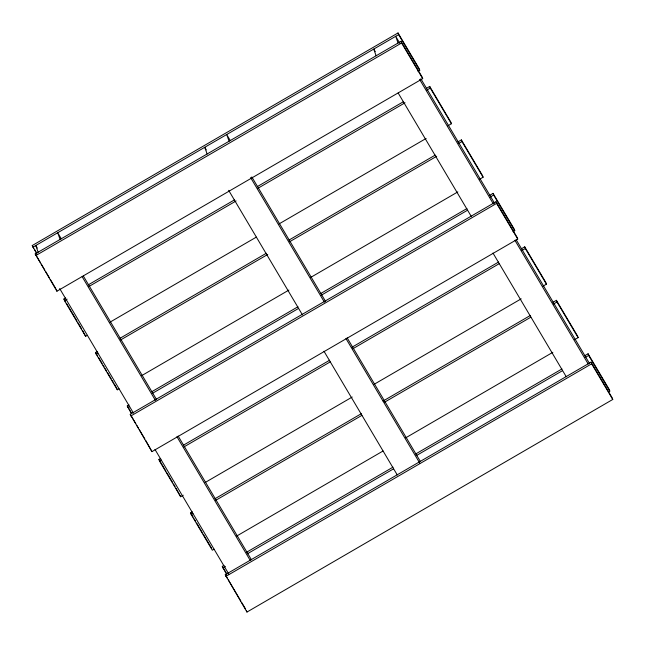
<?xml version="1.0" encoding="UTF-8"?>
<svg xmlns="http://www.w3.org/2000/svg" width="645" height="645" viewBox="0 0 645 645"><rect width="100%" height="100%" fill="white"/><g stroke="black" fill="none" stroke-linecap="round" stroke-linejoin="round"><path stroke-width="0.97" d="M36.862 253.993L32.25 245.527L398.03 32.951L419.145 68.604L419.734 70.273L417.992 71.289M32.839 247.204L398.618 34.628L398.03 32.951M35.209 253.896L400.988 41.32L422.104 76.965L422.701 78.642L56.921 291.217L35.209 253.896L40.24 262.386M35.806 255.565L401.585 42.997L400.988 41.32M87.373 335.311L85.632 336.319L64.516 300.675L63.928 298.998L65.669 297.99M88.309 284.832L234.619 199.797M257.266 186.639L403.577 101.612M426.216 88.454L429.699 86.43L450.815 122.074L451.411 123.743L447.928 125.775M64.516 300.675L67.128 299.159M88.905 286.501L236.086 200.966M257.855 188.316L405.036 102.781M426.813 90.123L430.296 88.099L429.699 86.43M110.021 322.153L256.331 237.118M278.971 223.96L426.151 138.425M119.051 388.782L117.309 389.79L96.194 354.145L95.597 352.476L97.339 351.461M119.986 338.303L266.296 253.267M288.936 240.109L435.254 155.082M457.894 141.924L461.377 139.901L482.492 175.545L483.089 177.222L479.606 179.245M96.194 354.145L97.935 353.137M120.575 339.971L267.764 254.436M289.532 241.786L436.713 156.251M458.482 143.593L461.973 141.569L461.377 139.901M141.698 375.624L288.879 290.089M310.648 277.431L457.829 191.896M131.387 413.558L127.275 405.947L129.016 404.931M151.664 391.773L297.974 306.746M320.613 293.58L466.924 208.553M489.571 195.395L493.054 193.371L514.17 229.015L514.758 230.692L513.017 231.7M127.871 407.616L129.613 406.608M152.252 393.442L298.562 308.415M321.21 295.257L467.52 210.23M490.16 197.064L493.643 195.04L493.054 193.371M130.242 414.308L496.013 201.732L517.129 237.384L517.725 239.053L151.946 451.629L130.242 414.308L135.773 423.644M130.83 415.985L496.61 203.409L496.013 201.732M183.277 495.215L180.656 496.739L159.541 461.086L158.952 459.417L160.694 458.401M183.333 445.244L329.643 360.216M351.42 347.558L498.601 262.023M521.241 248.865L524.724 246.842L545.847 282.486L546.436 284.163L542.953 286.186M159.541 461.086L161.282 460.079M183.93 446.921L330.24 361.885M352.88 348.727L499.19 263.7M521.837 250.542L525.32 248.51L524.724 246.842M205.046 482.565L352.226 397.03M374.003 384.372L521.184 298.837M214.076 549.193L212.334 550.209L191.218 514.557L190.63 512.888L192.371 511.872M215.011 498.714L361.321 413.687M383.098 401.029L530.279 315.494M552.918 302.336L556.401 300.312L577.517 335.956L578.113 337.633L574.63 339.657M191.218 514.557L192.96 513.549M215.607 500.391L361.918 415.356M384.557 402.198L530.867 317.171M553.515 304.013L556.998 301.989L556.401 300.312M236.723 536.035L383.033 451.008M405.673 437.85L552.854 352.307M226.411 573.969L222.299 566.358L224.041 565.343M246.688 552.184L392.999 467.157M415.638 453.999L561.948 368.964M584.596 355.806L588.079 353.783L609.194 389.435L609.791 391.104L608.324 391.958M222.896 568.035L225.508 566.512M247.277 553.862L393.587 468.826M416.235 455.668L562.545 370.641M585.184 357.483L588.667 355.459L588.079 353.783M225.266 574.727L591.038 362.151L612.161 397.796L612.75 399.473L246.971 612.049L225.266 574.727L227.274 578.122M225.855 576.396L591.634 363.82L591.038 362.151M398.618 34.628L419.734 70.273M430.296 88.099L451.411 123.743M461.973 141.569L483.089 177.222M493.643 195.04L514.758 230.692M525.32 248.51L546.436 284.163M556.998 301.989L578.113 337.633M588.667 355.459L609.791 391.104M401.585 42.997L422.701 78.642M496.61 203.409L517.725 239.053M591.634 363.82L612.75 399.473M399.795 43.247L395.691 36.33L398.062 43.022M420.806 78.722L494.61 203.32M516.137 239.658L589.433 363.385M419.589 79.359L493.393 203.957M514.92 240.295L588.216 364.022M375.285 51.681L373.745 49.085L376.116 55.776M398.159 92.985L471.447 216.712M492.974 253.05L566.27 376.777M230.289 140.594L226.701 134.539L229.072 141.231M251.816 176.932L325.628 301.529M347.155 337.867L420.443 461.594M250.599 177.569L324.411 302.166M345.938 338.504L419.742 463.094M206.295 149.89L204.755 147.294L207.126 153.986M228.653 190.323L302.465 314.921M323.992 351.259L397.28 474.986M61.299 238.803L57.711 232.748L60.082 239.44M83.342 276.012L156.638 399.739M178.165 436.076L251.453 559.804M82.125 276.649L155.421 400.376M176.948 436.713L250.236 560.441M37.305 248.099L35.765 245.503L38.136 252.195M59.663 288.533L133.475 413.131M155.002 449.468L228.806 574.058M32.25 245.527L33.758 248.075M34.765 249.776L36.273 252.316M63.928 298.998L65.435 301.546M66.443 303.247L76.997 321.065M78.005 322.766L81.52 328.708M82.528 330.401L85.632 336.319M95.597 352.476L97.613 355.871M98.62 357.564L102.136 363.506M103.144 365.207L104.151 366.9M105.151 368.601L106.659 371.149M107.667 372.842L111.19 378.784M112.19 380.477L113.198 382.179M114.205 383.88L116.213 387.274M127.275 405.947L131.298 412.736M158.952 459.417L165.991 471.301M166.999 472.995L172.529 482.331M173.529 484.032L175.037 486.572M176.045 488.273L180.656 496.739M190.63 512.888L193.137 517.129M194.145 518.83L195.653 521.378M196.66 523.071L202.191 532.407M203.199 534.108L211.745 548.532M222.299 566.358L226.83 573.994M41.248 264.079L44.763 270.021M45.771 271.722L49.294 277.664M50.294 279.358L55.825 288.694M136.772 425.345L138.28 427.893M139.288 429.586L144.819 438.923M145.826 440.624L151.946 451.629M228.282 579.815L240.851 601.035M241.859 602.736L245.374 608.67M246.382 610.372L246.971 612.049M116.721 388.121L117.309 389.79M56.333 289.541L56.921 291.217"/></g></svg>
